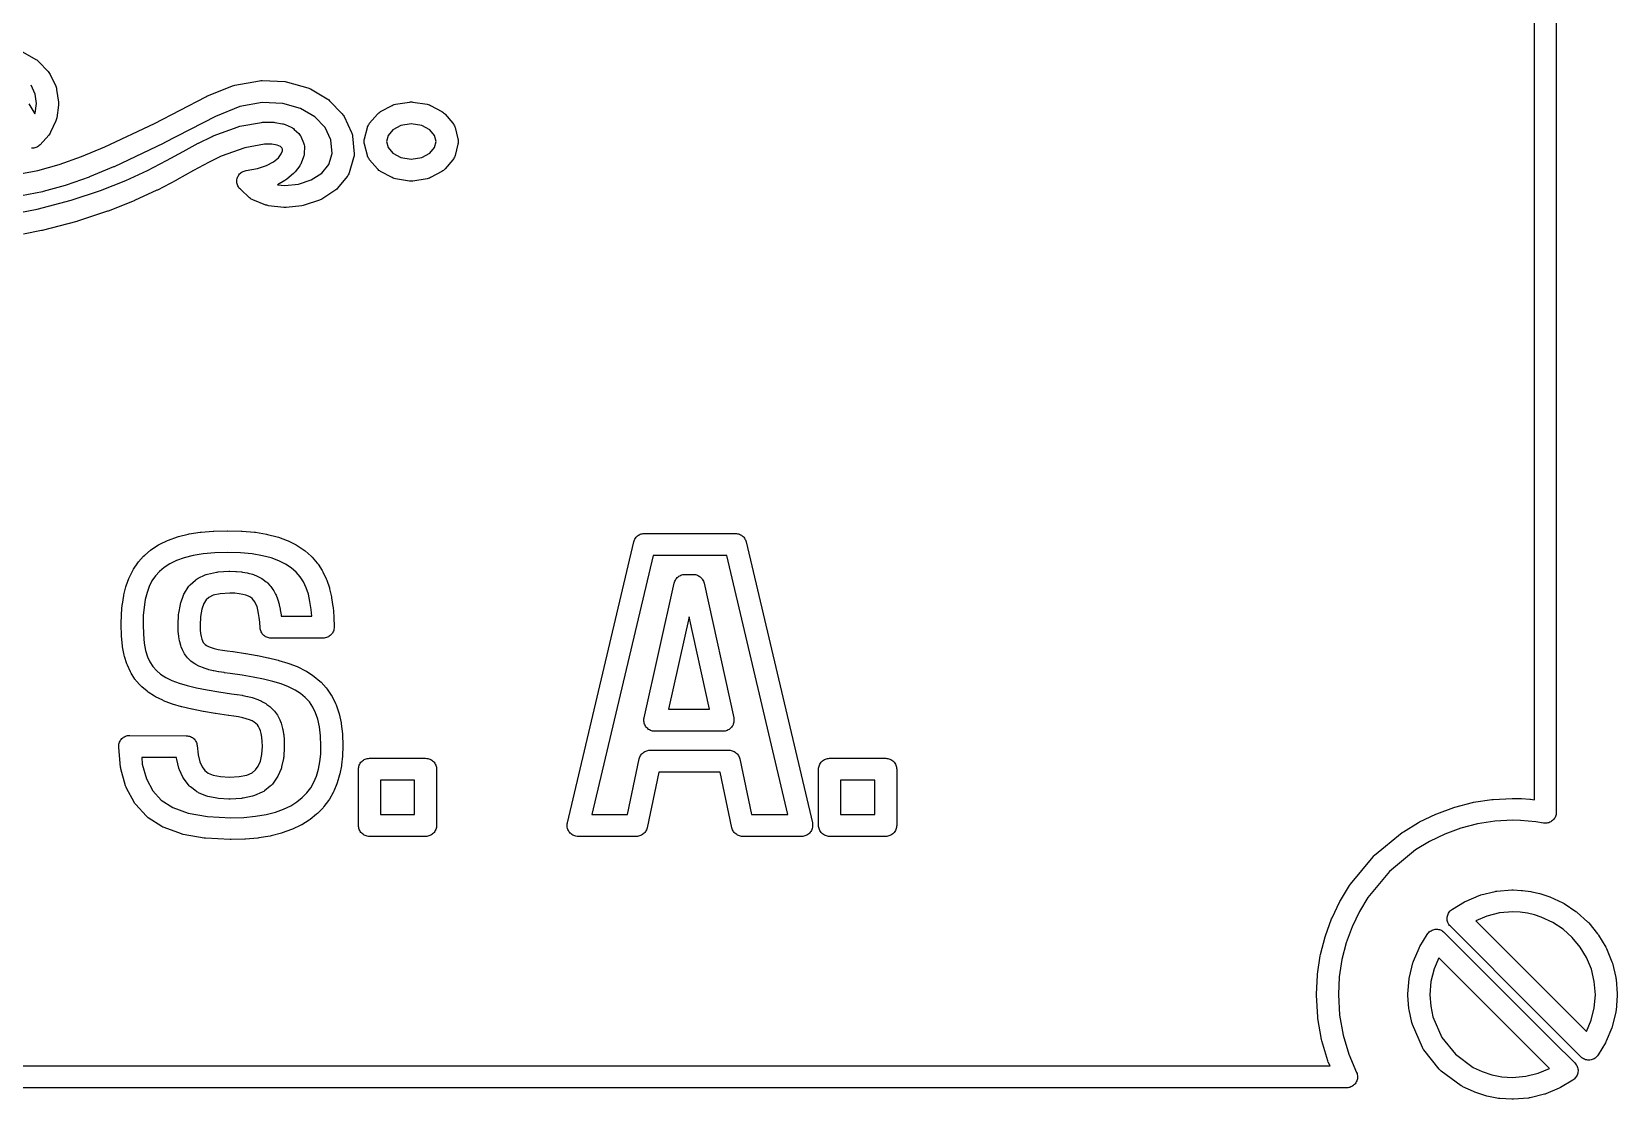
# Model space of a CAD drawing. Header units: millimetres. Extents: x 1.9 to 98.4, y 1.9 to 43.6.
# Drawn here: x 65.57 to 98.43, y 1.9 to 24.01 of the extents above; entities that cross this region are included whole.
import ezdxf

# ---------------------------------------------------------------- set-up
doc = ezdxf.new("R2010")
doc.units = ezdxf.units.MM

msp = doc.modelspace()

# ---------------------------------------------------------------- linework, layer by layer
for points in [[(97.168, 37.624), (97.168, 7.842), (97.167, 7.82), (97.164, 7.799), (97.159, 7.778), (97.151, 7.757), (97.142, 7.737), (97.131, 7.719), (97.119, 7.701), (97.104, 7.684), (97.088, 7.67), (97.071, 7.656), (97.053, 7.645), (97.033, 7.635), (97.013, 7.627), (96.992, 7.621), (96.97, 7.617), (96.949, 7.615), (96.927, 7.616), (96.905, 7.618), (96.744, 7.644), (96.586, 7.662), (96.426, 7.672), (96.266, 7.676), (95.894, 7.657), (95.535, 7.602), (95.189, 7.513), (94.857, 7.392), (94.542, 7.24), (94.249, 7.062), (93.71, 6.618), (93.266, 6.079), (93.087, 5.786), (92.935, 5.47), (92.814, 5.138), (92.725, 4.793), (92.67, 4.434), (92.652, 4.065), (92.677, 3.639), (92.749, 3.228), (92.866, 2.835), (93.031, 2.451), (93.039, 2.43), (93.045, 2.408), (93.048, 2.386), (93.05, 2.363), (93.049, 2.341), (93.046, 2.319), (93.041, 2.297), (93.033, 2.276), (93.024, 2.256), (93.012, 2.236), (92.999, 2.218), (92.984, 2.202), (92.968, 2.186), (92.95, 2.173), (92.93, 2.161), (92.91, 2.152), (92.889, 2.144), (92.867, 2.139), (92.845, 2.135), (92.823, 2.134), (7.507, 2.134)], [(7.851, 2.588), (92.479, 2.588), (92.444, 2.668), (92.435, 2.693), (92.31, 3.111), (92.304, 3.136), (92.227, 3.573), (92.224, 3.599), (92.198, 4.051), (92.198, 4.076), (92.217, 4.468), (92.22, 4.491), (92.278, 4.872), (92.283, 4.894), (92.377, 5.262), (92.384, 5.284), (92.513, 5.637), (92.522, 5.657), (92.683, 5.993), (92.694, 6.012), (92.886, 6.328), (92.905, 6.355), (93.374, 6.923), (93.388, 6.939), (93.404, 6.954), (93.972, 7.422), (93.999, 7.441), (94.316, 7.634), (94.335, 7.644), (94.67, 7.806), (94.691, 7.814), (95.044, 7.943), (95.065, 7.95), (95.433, 8.045), (95.455, 8.049), (95.836, 8.107), (95.859, 8.11), (96.252, 8.13), (96.268, 8.13), (96.441, 8.126), (96.451, 8.126), (96.621, 8.114), (96.632, 8.113), (96.714, 8.104), (96.714, 37.362)], [(65.378, 23.597), (65.659, 23.441), (65.679, 23.429), (65.698, 23.414), (65.715, 23.398), (65.912, 23.188), (65.927, 23.17), (65.941, 23.15), (65.952, 23.13), (66.068, 22.884), (66.077, 22.863), (66.084, 22.841), (66.088, 22.819), (66.126, 22.557), (66.128, 22.535), (66.128, 22.514), (66.126, 22.492), (66.089, 22.232), (66.085, 22.21), (66.079, 22.189), (66.071, 22.169), (65.961, 21.93), (65.951, 21.909), (65.938, 21.89), (65.924, 21.873), (65.744, 21.673), (65.729, 21.657), (65.712, 21.643), (65.694, 21.631), (65.675, 21.62), (65.655, 21.612), (65.634, 21.605), (65.612, 21.601), (65.591, 21.598), (65.569, 21.598)], [(65.29, 21.062), (65.698, 21.14), (66.138, 21.264), (66.603, 21.429), (67.089, 21.629), (68.115, 22.113), (69.181, 22.667), (69.2, 22.676), (69.735, 22.894), (69.758, 22.902), (69.782, 22.907), (70.295, 22.998), (70.32, 23.001), (70.345, 23.001), (70.821, 22.979), (70.847, 22.976), (70.873, 22.97), (71.294, 22.85), (71.312, 22.844), (71.329, 22.837), (71.346, 22.828), (71.694, 22.625), (71.712, 22.613), (71.729, 22.6), (71.744, 22.585), (72.004, 22.314), (72.02, 22.295), (72.034, 22.275), (72.045, 22.254), (72.199, 21.929), (72.207, 21.91), (72.213, 21.891), (72.218, 21.871), (72.22, 21.851), (72.252, 21.487), (72.253, 21.465), (72.251, 21.444), (72.248, 21.423), (72.243, 21.402), (72.149, 21.09), (72.141, 21.07), (72.132, 21.05), (72.121, 21.031), (72.108, 21.013), (71.91, 20.77), (71.894, 20.752), (71.876, 20.736), (71.856, 20.722), (71.585, 20.548), (71.569, 20.539), (71.552, 20.531), (71.534, 20.524), (71.22, 20.419), (71.196, 20.413), (71.172, 20.409), (70.843, 20.374), (70.819, 20.372), (70.794, 20.374), (70.482, 20.409), (70.462, 20.412), (70.443, 20.417), (70.424, 20.423), (70.157, 20.528), (70.138, 20.537), (70.12, 20.547), (70.103, 20.559), (70.087, 20.573), (69.896, 20.749), (69.881, 20.764), (69.867, 20.781), (69.855, 20.8), (69.845, 20.819), (69.836, 20.84), (69.836, 20.84), (69.83, 20.861), (69.826, 20.882), (69.824, 20.904), (69.824, 20.926), (69.826, 20.948), (69.83, 20.97), (69.837, 20.991), (69.845, 21.012), (69.855, 21.031), (69.867, 21.049), (69.881, 21.067), (69.897, 21.082), (69.914, 21.096), (69.932, 21.109), (69.951, 21.119), (69.972, 21.128), (69.993, 21.135), (70.014, 21.139), (70.254, 21.178), (70.438, 21.24), (70.581, 21.318), (70.683, 21.404), (70.744, 21.484), (70.768, 21.546), (70.768, 21.582), (70.758, 21.606), (70.728, 21.635), (70.66, 21.665), (70.546, 21.686), (70.397, 21.686), (69.986, 21.611), (69.498, 21.433), (69.232, 21.303), (68.928, 21.136), (68.58, 20.944), (68.575, 20.941), (68.175, 20.734), (68.166, 20.73), (67.704, 20.516), (67.692, 20.511), (67.156, 20.298), (67.143, 20.293), (66.522, 20.089), (66.508, 20.085), (65.791, 19.898), (65.777, 19.895), (65.402, 19.822)], [(65.509, 22.52), (65.638, 22.315), (65.644, 22.328), (65.672, 22.524), (65.644, 22.72), (65.557, 22.903)], [(65.323, 20.269), (65.683, 20.339), (66.387, 20.522), (66.995, 20.722), (67.519, 20.93), (67.97, 21.139), (68.363, 21.343), (68.709, 21.534), (68.71, 21.534), (69.019, 21.703), (69.028, 21.708), (69.308, 21.846), (69.331, 21.855), (69.849, 22.044), (69.867, 22.05), (69.886, 22.054), (70.336, 22.136), (70.356, 22.139), (70.377, 22.14), (70.567, 22.14), (70.587, 22.139), (70.607, 22.136), (70.768, 22.107), (70.786, 22.103), (70.804, 22.098), (70.821, 22.091), (70.95, 22.033), (70.973, 22.021), (70.994, 22.007), (71.013, 21.99), (71.105, 21.902), (71.121, 21.885), (71.136, 21.867), (71.148, 21.847), (71.158, 21.826), (71.205, 21.715), (71.213, 21.693), (71.219, 21.67), (71.222, 21.646), (71.223, 21.623), (71.221, 21.498), (71.22, 21.479), (71.217, 21.459), (71.212, 21.44), (71.206, 21.421), (71.156, 21.292), (71.148, 21.273), (71.137, 21.254), (71.126, 21.237), (71.03, 21.11), (71.014, 21.091), (70.995, 21.073), (70.856, 20.956), (70.838, 20.943), (70.819, 20.931), (70.663, 20.845), (70.82, 20.828), (71.099, 20.858), (71.364, 20.946), (71.581, 21.085), (71.727, 21.265), (71.796, 21.491), (71.772, 21.771), (71.651, 22.026), (71.438, 22.249), (71.142, 22.421), (70.774, 22.527), (70.349, 22.546), (69.884, 22.464), (69.381, 22.26), (68.32, 21.709), (68.313, 21.705), (67.278, 21.216), (67.267, 21.212), (66.771, 21.007), (66.761, 21.003), (66.283, 20.834), (66.268, 20.829), (65.812, 20.701), (65.793, 20.696), (65.361, 20.614)]]:
    msp.add_lwpolyline(points)
for points in [[(74.346, 21.451), (74.34, 21.432), (74.333, 21.413), (74.323, 21.394), (74.312, 21.377), (74.3, 21.361), (74.139, 21.172), (74.125, 21.156), (74.109, 21.142), (74.092, 21.129), (74.073, 21.118), (73.836, 20.991), (73.813, 20.981), (73.789, 20.972), (73.764, 20.967), (73.473, 20.92), (73.449, 20.918), (73.425, 20.918), (73.402, 20.92), (73.11, 20.967), (73.086, 20.972), (73.062, 20.981), (73.039, 20.991), (72.802, 21.118), (72.783, 21.129), (72.766, 21.142), (72.75, 21.156), (72.736, 21.172), (72.575, 21.361), (72.563, 21.377), (72.552, 21.394), (72.542, 21.413), (72.534, 21.432), (72.528, 21.451), (72.47, 21.683), (72.465, 21.705), (72.463, 21.727), (72.463, 21.75), (72.465, 21.772), (72.47, 21.794), (72.528, 22.026), (72.534, 22.045), (72.542, 22.065), (72.552, 22.083), (72.563, 22.1), (72.575, 22.117), (72.736, 22.305), (72.75, 22.321), (72.766, 22.335), (72.783, 22.348), (72.802, 22.359), (73.039, 22.486), (73.062, 22.497), (73.086, 22.505), (73.11, 22.51), (73.402, 22.557), (73.425, 22.559), (73.449, 22.559), (73.473, 22.557), (73.764, 22.51), (73.789, 22.505), (73.813, 22.497), (73.836, 22.486), (74.073, 22.359), (74.092, 22.348), (74.109, 22.335), (74.125, 22.321), (74.139, 22.305), (74.3, 22.117), (74.312, 22.1), (74.323, 22.083), (74.333, 22.065), (74.34, 22.045), (74.346, 22.026), (74.405, 21.794), (74.41, 21.772), (74.412, 21.75), (74.412, 21.727), (74.41, 21.705), (74.405, 21.683), (74.346, 21.451)], [(73.054, 21.979), (72.956, 21.863), (72.924, 21.739), (72.956, 21.614), (73.054, 21.498), (73.22, 21.409), (73.437, 21.374), (73.655, 21.409), (73.821, 21.498), (73.919, 21.614), (73.951, 21.739), (73.919, 21.863), (73.821, 21.979), (73.655, 22.068), (73.437, 22.103), (73.22, 22.068), (73.054, 21.979)], [(69.231, 8.656), (69.335, 8.612), (69.483, 8.582), (69.673, 8.571), (69.874, 8.583), (70.03, 8.615), (70.139, 8.662), (70.211, 8.719), (70.267, 8.795), (70.312, 8.899), (70.342, 9.037), (70.353, 9.212), (70.35, 9.31), (70.342, 9.399), (70.33, 9.473), (70.314, 9.533), (70.295, 9.58), (70.274, 9.618), (70.249, 9.651), (70.219, 9.681), (70.182, 9.709), (70.137, 9.735), (70.083, 9.759), (70.019, 9.781), (69.944, 9.801), (69.857, 9.819), (69.762, 9.835), (69.654, 9.848), (69.649, 9.849), (69.381, 9.888), (69.375, 9.889), (69.129, 9.931), (69.122, 9.932), (68.897, 9.977), (68.889, 9.979), (68.685, 10.027), (68.673, 10.03), (68.489, 10.085), (68.472, 10.091), (68.305, 10.155), (68.286, 10.163), (68.138, 10.236), (68.117, 10.248), (67.987, 10.331), (67.963, 10.349), (67.851, 10.443), (67.838, 10.454), (67.827, 10.466), (67.731, 10.575), (67.72, 10.588), (67.711, 10.602), (67.632, 10.724), (67.616, 10.753), (67.554, 10.889), (67.543, 10.917), (67.496, 11.072), (67.49, 11.096), (67.456, 11.273), (67.453, 11.292), (67.433, 11.492), (67.432, 11.508), (67.425, 11.729), (67.425, 11.743), (67.431, 11.941), (67.431, 11.955), (67.449, 12.142), (67.451, 12.157), (67.479, 12.333), (67.483, 12.35), (67.523, 12.514), (67.529, 12.536), (67.584, 12.688), (67.595, 12.714), (67.665, 12.854), (67.681, 12.88), (67.768, 13.008), (67.786, 13.031), (67.89, 13.147), (67.913, 13.169), (68.035, 13.273), (68.059, 13.291), (68.201, 13.382), (68.225, 13.395), (68.387, 13.473), (68.409, 13.482), (68.59, 13.547), (68.612, 13.553), (68.815, 13.604), (68.835, 13.608), (69.064, 13.644), (69.08, 13.646), (69.333, 13.668), (69.347, 13.669), (69.626, 13.676), (69.638, 13.676), (69.92, 13.669), (69.934, 13.668), (70.19, 13.645), (70.207, 13.643), (70.437, 13.605), (70.457, 13.601), (70.662, 13.549), (70.684, 13.542), (70.865, 13.475), (70.888, 13.465), (71.049, 13.384), (71.073, 13.37), (71.215, 13.276), (71.24, 13.257), (71.362, 13.15), (71.384, 13.127), (71.488, 13.007), (71.506, 12.983), (71.593, 12.85), (71.607, 12.824), (71.677, 12.678), (71.687, 12.652), (71.74, 12.494), (71.746, 12.472), (71.784, 12.303), (71.787, 12.287), (71.814, 12.106), (71.816, 12.091), (71.832, 11.9), (71.833, 11.887), (71.838, 11.684), (71.838, 11.662), (71.835, 11.639), (71.83, 11.617), (71.823, 11.596), (71.814, 11.575), (71.802, 11.555), (71.789, 11.537), (71.774, 11.52), (71.757, 11.504), (71.739, 11.491), (71.72, 11.479), (71.7, 11.469), (71.678, 11.461), (71.656, 11.456), (71.634, 11.452), (71.611, 11.451), (70.53, 11.451), (70.507, 11.452), (70.484, 11.456), (70.462, 11.462), (70.441, 11.47), (70.42, 11.48), (70.401, 11.492), (70.382, 11.506), (70.366, 11.522), (70.351, 11.539), (70.338, 11.558), (70.326, 11.578), (70.317, 11.599), (70.31, 11.621), (70.306, 11.643), (70.303, 11.666), (70.297, 11.778), (70.288, 11.875), (70.275, 11.963), (70.26, 12.04), (70.241, 12.103), (70.219, 12.157), (70.195, 12.202), (70.168, 12.24), (70.139, 12.27), (70.105, 12.296), (70.063, 12.32), (70.012, 12.34), (69.949, 12.357), (69.871, 12.371), (69.779, 12.38), (69.677, 12.382), (69.479, 12.37), (69.335, 12.338), (69.242, 12.294), (69.184, 12.243), (69.137, 12.166), (69.097, 12.051), (69.07, 11.899), (69.06, 11.709), (69.063, 11.622), (69.07, 11.545), (69.081, 11.481), (69.094, 11.431), (69.11, 11.392), (69.127, 11.363), (69.145, 11.339), (69.167, 11.319), (69.196, 11.299), (69.238, 11.277), (69.29, 11.256), (69.355, 11.236), (69.433, 11.217), (69.523, 11.2), (69.625, 11.185), (69.741, 11.172), (69.749, 11.171), (70.003, 11.132), (70.008, 11.131), (70.245, 11.089), (70.251, 11.088), (70.472, 11.042), (70.478, 11.041), (70.682, 10.993), (70.694, 10.989), (70.881, 10.934), (70.899, 10.928), (71.07, 10.862), (71.089, 10.853), (71.243, 10.776), (71.264, 10.764), (71.401, 10.676), (71.424, 10.659), (71.545, 10.558), (71.568, 10.536), (71.672, 10.421), (71.692, 10.396), (71.78, 10.266), (71.796, 10.24), (71.868, 10.096), (71.88, 10.069), (71.936, 9.906), (71.944, 9.88), (71.984, 9.697), (71.988, 9.675), (72.012, 9.47), (72.013, 9.451), (72.021, 9.225), (72.021, 9.208), (72.014, 9.021), (72.013, 9.004), (71.993, 8.825), (71.99, 8.807), (71.956, 8.636), (71.952, 8.617), (71.904, 8.455), (71.896, 8.432), (71.834, 8.279), (71.821, 8.254), (71.741, 8.113), (71.725, 8.089), (71.629, 7.96), (71.61, 7.938), (71.496, 7.82), (71.475, 7.801), (71.342, 7.695), (71.32, 7.679), (71.168, 7.585), (71.146, 7.573), (70.975, 7.492), (70.955, 7.484), (70.765, 7.415), (70.745, 7.409), (70.533, 7.354), (70.514, 7.35), (70.278, 7.311), (70.261, 7.309), (70.002, 7.285), (69.988, 7.285), (69.704, 7.277), (69.687, 7.277), (69.176, 7.303), (69.147, 7.306), (68.712, 7.384), (68.693, 7.388), (68.675, 7.394), (68.315, 7.524), (68.292, 7.534), (68.27, 7.547), (67.987, 7.728), (67.971, 7.74), (67.955, 7.753), (67.942, 7.766), (67.726, 8.003), (67.714, 8.017), (67.703, 8.033), (67.693, 8.049), (67.537, 8.343), (67.526, 8.365), (67.518, 8.389), (67.421, 8.74), (67.417, 8.759), (67.414, 8.779), (67.376, 9.187), (67.375, 9.21), (67.376, 9.232), (67.38, 9.254), (67.385, 9.276), (67.393, 9.297), (67.402, 9.317), (67.414, 9.336), (67.427, 9.353), (67.442, 9.37), (67.459, 9.385), (67.477, 9.398), (67.496, 9.409), (67.516, 9.419), (67.538, 9.426), (67.559, 9.431), (67.581, 9.434), (67.604, 9.435), (68.776, 9.427), (68.798, 9.426), (68.82, 9.422), (68.841, 9.417), (68.862, 9.41), (68.882, 9.4), (68.901, 9.389), (68.918, 9.376), (68.935, 9.361), (68.95, 9.345), (68.963, 9.327), (68.974, 9.309), (68.984, 9.289), (68.991, 9.268), (68.997, 9.247), (69, 9.225), (69.022, 9.032), (69.059, 8.888), (69.107, 8.781), (69.162, 8.709), (69.231, 8.656)], [(78.301, 7.461), (78.29, 7.442), (78.277, 7.425), (78.262, 7.409), (78.245, 7.394), (78.227, 7.381), (78.208, 7.37), (78.188, 7.36), (78.168, 7.353), (78.146, 7.348), (78.124, 7.344), (78.102, 7.343), (76.896, 7.343), (76.873, 7.344), (76.851, 7.348), (76.829, 7.353), (76.808, 7.361), (76.787, 7.371), (76.768, 7.383), (76.75, 7.397), (76.733, 7.412), (76.718, 7.429), (76.705, 7.448), (76.694, 7.468), (76.684, 7.488), (76.677, 7.51), (76.672, 7.532), (76.67, 7.555), (76.669, 7.577), (76.671, 7.6), (76.675, 7.622), (78.048, 13.443), (78.054, 13.464), (78.062, 13.484), (78.072, 13.504), (78.083, 13.522), (78.097, 13.539), (78.111, 13.555), (78.128, 13.569), (78.145, 13.582), (78.164, 13.593), (78.184, 13.602), (78.204, 13.609), (78.226, 13.614), (78.247, 13.617), (78.269, 13.618), (80.157, 13.618), (80.179, 13.617), (80.2, 13.614), (80.221, 13.609), (80.242, 13.602), (80.261, 13.593), (80.28, 13.582), (80.298, 13.569), (80.314, 13.555), (80.329, 13.539), (80.343, 13.522), (80.354, 13.504), (80.364, 13.484), (80.372, 13.464), (80.378, 13.443), (81.75, 7.622), (81.755, 7.6), (81.756, 7.577), (81.756, 7.555), (81.753, 7.532), (81.748, 7.51), (81.741, 7.488), (81.732, 7.468), (81.721, 7.448), (81.708, 7.429), (81.693, 7.412), (81.676, 7.397), (81.658, 7.383), (81.638, 7.371), (81.618, 7.361), (81.597, 7.353), (81.575, 7.348), (81.552, 7.344), (81.53, 7.343), (80.307, 7.343), (80.285, 7.344), (80.263, 7.348), (80.241, 7.353), (80.221, 7.36), (80.201, 7.37), (80.182, 7.381), (80.164, 7.394), (80.147, 7.409), (80.132, 7.425), (80.119, 7.442), (80.108, 7.461), (80.098, 7.481), (80.09, 7.502), (80.085, 7.523), (79.84, 8.674), (78.569, 8.674), (78.324, 7.523), (78.319, 7.502), (78.311, 7.481), (78.301, 7.461)], [(68.257, 8.094), (68.494, 7.942), (68.811, 7.827), (69.213, 7.755), (69.701, 7.731), (69.968, 7.738), (70.212, 7.76), (70.429, 7.796), (70.621, 7.845), (70.791, 7.907), (70.94, 7.978), (71.069, 8.057), (71.18, 8.146), (71.274, 8.243), (71.353, 8.349), (71.419, 8.465), (71.472, 8.593), (71.513, 8.734), (71.543, 8.886), (71.561, 9.046), (71.567, 9.217), (71.56, 9.426), (71.538, 9.61), (71.503, 9.77), (71.456, 9.906), (71.397, 10.023), (71.326, 10.128), (71.242, 10.22), (71.144, 10.302), (71.029, 10.376), (70.895, 10.443), (70.744, 10.501), (70.571, 10.552), (70.377, 10.599), (70.163, 10.642), (69.931, 10.684), (69.685, 10.721), (69.569, 10.735), (69.562, 10.736), (69.452, 10.752), (69.443, 10.754), (69.343, 10.773), (69.332, 10.775), (69.242, 10.796), (69.228, 10.8), (69.147, 10.825), (69.129, 10.832), (69.057, 10.861), (69.036, 10.87), (68.973, 10.904), (68.95, 10.917), (68.896, 10.955), (68.87, 10.975), (68.823, 11.019), (68.811, 11.031), (68.8, 11.044), (68.76, 11.095), (68.75, 11.108), (68.741, 11.123), (68.708, 11.18), (68.695, 11.208), (68.668, 11.273), (68.66, 11.298), (68.64, 11.372), (68.635, 11.393), (68.621, 11.476), (68.618, 11.494), (68.61, 11.587), (68.609, 11.602), (68.606, 11.705), (68.606, 11.723), (68.617, 11.937), (68.62, 11.965), (68.653, 12.149), (68.657, 12.167), (68.663, 12.185), (68.717, 12.34), (68.726, 12.362), (68.738, 12.383), (68.814, 12.507), (68.826, 12.526), (68.84, 12.542), (68.856, 12.558), (68.963, 12.654), (68.98, 12.668), (68.999, 12.68), (69.018, 12.691), (69.165, 12.76), (69.188, 12.769), (69.212, 12.776), (69.398, 12.817), (69.416, 12.82), (69.434, 12.822), (69.659, 12.836), (69.68, 12.836), (69.799, 12.833), (69.814, 12.832), (69.922, 12.822), (69.94, 12.82), (70.037, 12.803), (70.058, 12.798), (70.145, 12.774), (70.17, 12.766), (70.247, 12.735), (70.274, 12.722), (70.342, 12.683), (70.369, 12.665), (70.43, 12.619), (70.443, 12.608), (70.455, 12.596), (70.507, 12.542), (70.527, 12.517), (70.572, 12.455), (70.587, 12.432), (70.624, 12.363), (70.635, 12.339), (70.666, 12.263), (70.674, 12.241), (70.698, 12.157), (70.703, 12.139), (70.721, 12.048), (70.723, 12.035), (70.738, 11.935), (70.739, 11.924), (70.741, 11.905), (71.376, 11.905), (71.364, 12.045), (71.339, 12.211), (71.305, 12.362), (71.261, 12.496), (71.204, 12.615), (71.134, 12.723), (71.05, 12.82), (70.952, 12.907), (70.834, 12.984), (70.696, 13.053), (70.537, 13.112), (70.354, 13.159), (70.142, 13.194), (69.901, 13.215), (69.632, 13.222), (69.366, 13.216), (69.127, 13.195), (68.916, 13.161), (68.733, 13.116), (68.573, 13.059), (68.434, 12.992), (68.317, 12.917), (68.218, 12.833), (68.135, 12.74), (68.064, 12.636), (68.006, 12.522), (67.961, 12.395), (67.926, 12.251), (67.9, 12.092), (67.884, 11.921), (67.879, 11.736), (67.885, 11.53), (67.904, 11.348), (67.933, 11.193), (67.973, 11.064), (68.022, 10.957), (68.083, 10.862), (68.156, 10.779), (68.244, 10.706), (68.351, 10.638), (68.478, 10.574), (68.626, 10.517), (68.796, 10.467), (68.99, 10.421), (69.208, 10.377), (69.449, 10.336), (69.712, 10.298), (69.822, 10.284), (69.831, 10.283), (69.935, 10.266), (69.945, 10.264), (70.042, 10.244), (70.053, 10.241), (70.143, 10.218), (70.158, 10.213), (70.24, 10.185), (70.26, 10.177), (70.334, 10.144), (70.356, 10.133), (70.423, 10.094), (70.444, 10.079), (70.504, 10.034), (70.527, 10.014), (70.579, 9.963), (70.601, 9.938), (70.646, 9.88), (70.663, 9.853), (70.7, 9.787), (70.712, 9.76), (70.741, 9.687), (70.749, 9.662), (70.771, 9.579), (70.776, 9.558), (70.791, 9.465), (70.794, 9.448), (70.803, 9.344), (70.804, 9.33), (70.807, 9.215), (70.806, 9.194), (70.794, 8.991), (70.792, 8.974), (70.789, 8.957), (70.751, 8.782), (70.745, 8.761), (70.738, 8.741), (70.674, 8.592), (70.662, 8.569), (70.648, 8.547), (70.559, 8.426), (70.546, 8.41), (70.532, 8.395), (70.516, 8.381), (70.396, 8.287), (70.38, 8.275), (70.363, 8.265), (70.345, 8.257), (70.188, 8.189), (70.167, 8.181), (70.145, 8.175), (69.951, 8.135), (69.934, 8.132), (69.918, 8.131), (69.686, 8.117), (69.66, 8.117), (69.44, 8.13), (69.408, 8.134), (69.222, 8.172), (69.2, 8.178), (69.18, 8.185), (69.028, 8.249), (69.011, 8.257), (68.994, 8.267), (68.979, 8.278), (68.862, 8.367), (68.846, 8.38), (68.832, 8.394), (68.819, 8.41), (68.73, 8.527), (68.715, 8.548), (68.704, 8.571), (68.637, 8.719), (68.629, 8.737), (68.623, 8.757), (68.578, 8.935), (68.573, 8.966), (68.572, 8.975), (67.851, 8.98), (67.864, 8.841), (67.949, 8.534), (68.08, 8.288), (68.257, 8.094)], [(78.163, 8.948), (78.169, 8.969), (78.176, 8.99), (78.186, 9.01), (78.198, 9.029), (78.211, 9.046), (78.226, 9.062), (78.242, 9.077), (78.26, 9.09), (78.279, 9.101), (78.299, 9.111), (78.32, 9.118), (78.341, 9.123), (78.363, 9.127), (78.385, 9.128), (80.024, 9.128), (80.046, 9.127), (80.068, 9.123), (80.089, 9.118), (80.11, 9.111), (80.13, 9.101), (80.149, 9.09), (80.167, 9.077), (80.183, 9.062), (80.198, 9.046), (80.211, 9.029), (80.223, 9.01), (80.233, 8.99), (80.24, 8.969), (80.246, 8.948), (80.491, 7.797), (81.243, 7.797), (79.977, 13.164), (78.448, 13.164), (77.183, 7.797), (77.918, 7.797), (78.163, 8.948)], [(78.357, 9.561), (78.339, 9.575), (78.323, 9.59), (78.308, 9.607), (78.295, 9.625), (78.283, 9.645), (78.274, 9.665), (78.267, 9.687), (78.262, 9.709), (78.259, 9.731), (78.258, 9.754), (78.26, 9.776), (78.263, 9.798), (78.887, 12.592), (78.893, 12.613), (78.901, 12.634), (78.911, 12.654), (78.922, 12.672), (78.936, 12.689), (78.95, 12.705), (78.967, 12.72), (78.985, 12.733), (79.003, 12.744), (79.023, 12.753), (79.044, 12.76), (79.065, 12.766), (79.087, 12.769), (79.109, 12.77), (79.284, 12.77), (79.306, 12.769), (79.327, 12.766), (79.349, 12.76), (79.369, 12.753), (79.389, 12.744), (79.408, 12.733), (79.426, 12.72), (79.442, 12.705), (79.457, 12.689), (79.47, 12.672), (79.482, 12.653), (79.492, 12.633), (79.5, 12.613), (79.505, 12.592), (80.121, 9.798), (80.125, 9.775), (80.126, 9.753), (80.125, 9.731), (80.122, 9.708), (80.117, 9.686), (80.11, 9.665), (80.101, 9.644), (80.089, 9.625), (80.076, 9.607), (80.061, 9.59), (80.045, 9.575), (80.027, 9.561), (80.007, 9.549), (79.987, 9.54), (79.966, 9.532), (79.944, 9.526), (79.922, 9.523), (79.899, 9.522), (78.485, 9.522), (78.462, 9.523), (78.44, 9.526), (78.418, 9.532), (78.397, 9.54), (78.377, 9.549), (78.357, 9.561)], [(78.768, 9.976), (79.617, 9.976), (79.195, 11.889), (78.768, 9.976)], [(72.371, 8.841), (72.382, 8.86), (72.395, 8.878), (72.41, 8.895), (72.427, 8.91), (72.445, 8.923), (72.464, 8.934), (72.484, 8.944), (72.505, 8.952), (72.527, 8.957), (72.549, 8.96), (72.571, 8.961), (73.735, 8.961), (73.758, 8.96), (73.78, 8.957), (73.801, 8.952), (73.822, 8.944), (73.842, 8.934), (73.862, 8.923), (73.879, 8.91), (73.896, 8.895), (73.911, 8.878), (73.924, 8.86), (73.936, 8.841), (73.945, 8.821), (73.953, 8.8), (73.958, 8.779), (73.961, 8.757), (73.962, 8.734), (73.962, 7.57), (73.961, 7.548), (73.958, 7.526), (73.953, 7.504), (73.945, 7.483), (73.936, 7.463), (73.924, 7.444), (73.911, 7.426), (73.896, 7.41), (73.879, 7.395), (73.862, 7.382), (73.842, 7.37), (73.822, 7.361), (73.801, 7.353), (73.78, 7.348), (73.758, 7.344), (73.735, 7.343), (72.571, 7.343), (72.549, 7.344), (72.527, 7.348), (72.505, 7.353), (72.484, 7.361), (72.464, 7.37), (72.445, 7.382), (72.427, 7.395), (72.41, 7.41), (72.395, 7.426), (72.382, 7.444), (72.371, 7.463), (72.361, 7.483), (72.354, 7.504), (72.348, 7.526), (72.345, 7.548), (72.344, 7.57), (72.344, 8.734), (72.345, 8.757), (72.348, 8.779), (72.354, 8.8), (72.361, 8.821), (72.371, 8.841)], [(81.906, 8.841), (81.918, 8.86), (81.931, 8.878), (81.946, 8.895), (81.963, 8.91), (81.98, 8.923), (82, 8.934), (82.02, 8.944), (82.041, 8.952), (82.062, 8.957), (82.084, 8.96), (82.107, 8.961), (83.271, 8.961), (83.293, 8.96), (83.315, 8.957), (83.337, 8.952), (83.358, 8.944), (83.378, 8.934), (83.397, 8.923), (83.415, 8.91), (83.432, 8.895), (83.447, 8.878), (83.46, 8.86), (83.471, 8.841), (83.481, 8.821), (83.488, 8.8), (83.494, 8.779), (83.497, 8.757), (83.498, 8.734), (83.498, 7.57), (83.497, 7.548), (83.494, 7.526), (83.488, 7.504), (83.481, 7.483), (83.471, 7.463), (83.46, 7.444), (83.447, 7.426), (83.432, 7.41), (83.415, 7.395), (83.397, 7.382), (83.378, 7.37), (83.358, 7.361), (83.337, 7.353), (83.315, 7.348), (83.293, 7.344), (83.271, 7.343), (82.107, 7.343), (82.084, 7.344), (82.062, 7.348), (82.041, 7.353), (82.02, 7.361), (82, 7.37), (81.98, 7.382), (81.963, 7.395), (81.946, 7.41), (81.931, 7.426), (81.918, 7.444), (81.906, 7.463), (81.897, 7.483), (81.889, 7.504), (81.884, 7.526), (81.881, 7.548), (81.88, 7.57), (81.88, 8.734), (81.881, 8.757), (81.884, 8.779), (81.889, 8.8), (81.897, 8.821), (81.906, 8.841)], [(73.508, 8.507), (72.798, 8.507), (72.798, 7.797), (73.508, 7.797), (73.508, 8.507)], [(83.044, 8.507), (82.334, 8.507), (82.334, 7.797), (83.044, 7.797), (83.044, 8.507)], [(95.606, 6.13), (95.9, 6.202), (95.917, 6.205), (95.935, 6.208), (96.245, 6.233), (96.273, 6.233), (96.45, 6.225), (96.47, 6.223), (96.643, 6.2), (96.663, 6.196), (96.83, 6.158), (96.85, 6.152), (97.011, 6.099), (97.036, 6.09), (97.303, 5.966), (97.318, 5.959), (97.333, 5.95), (97.575, 5.789), (97.589, 5.78), (97.602, 5.769), (97.818, 5.575), (97.83, 5.563), (97.841, 5.551), (98.025, 5.327), (98.036, 5.314), (98.045, 5.299), (98.195, 5.05), (98.203, 5.035), (98.21, 5.019), (98.322, 4.747), (98.328, 4.73), (98.333, 4.714), (98.402, 4.423), (98.406, 4.405), (98.408, 4.388), (98.432, 4.082), (98.433, 4.064), (98.432, 4.046), (98.407, 3.737), (98.405, 3.719), (98.401, 3.701), (98.329, 3.407), (98.324, 3.39), (98.318, 3.374), (98.203, 3.099), (98.196, 3.084), (98.188, 3.069), (98.034, 2.817), (98.021, 2.798), (98.006, 2.781), (97.99, 2.765), (97.972, 2.751), (97.953, 2.738), (97.933, 2.728), (97.912, 2.72), (97.89, 2.714), (97.867, 2.71), (97.844, 2.708), (97.822, 2.709), (97.799, 2.712), (97.777, 2.717), (97.755, 2.725), (97.735, 2.734), (97.715, 2.746), (97.697, 2.759), (97.68, 2.775), (96.78, 3.674), (94.973, 5.48), (94.958, 5.497), (94.944, 5.516), (94.933, 5.535), (94.923, 5.556), (94.916, 5.578), (94.91, 5.6), (94.907, 5.622), (94.907, 5.645), (94.908, 5.668), (94.912, 5.69), (94.918, 5.712), (94.926, 5.733), (94.937, 5.754), (94.949, 5.773), (94.963, 5.791), (94.979, 5.807), (94.996, 5.822), (95.015, 5.835), (95.267, 5.988), (95.282, 5.997), (95.298, 6.004), (95.572, 6.119), (95.589, 6.125), (95.606, 6.13)], [(97.957, 4.334), (97.895, 4.591), (97.797, 4.831), (97.665, 5.051), (97.501, 5.249), (97.311, 5.42), (97.097, 5.562), (96.858, 5.672), (96.719, 5.718), (96.571, 5.751), (96.419, 5.772), (96.267, 5.779), (95.99, 5.757), (95.731, 5.693), (95.499, 5.596), (97.101, 3.995), (97.796, 3.301), (97.893, 3.533), (97.956, 3.791), (97.978, 4.064), (97.957, 4.334)], [(94.412, 2.936), (94.402, 2.953), (94.393, 2.971), (94.187, 3.445), (94.179, 3.466), (94.173, 3.489), (94.118, 3.747), (94.114, 3.778), (94.095, 4.049), (94.095, 4.066), (94.095, 4.082), (94.12, 4.392), (94.122, 4.41), (94.126, 4.428), (94.198, 4.722), (94.203, 4.739), (94.209, 4.755), (94.324, 5.03), (94.331, 5.045), (94.34, 5.06), (94.493, 5.312), (94.506, 5.33), (94.521, 5.348), (94.537, 5.364), (94.555, 5.378), (94.574, 5.39), (94.595, 5.401), (94.616, 5.409), (94.638, 5.415), (94.66, 5.419), (94.683, 5.42), (94.706, 5.419), (94.728, 5.416), (94.751, 5.411), (94.772, 5.404), (94.793, 5.394), (94.812, 5.383), (94.831, 5.369), (94.848, 5.354), (97.098, 3.104), (97.553, 2.649), (97.568, 2.632), (97.582, 2.614), (97.593, 2.594), (97.603, 2.574), (97.61, 2.552), (97.616, 2.53), (97.619, 2.508), (97.619, 2.485), (97.618, 2.462), (97.614, 2.44), (97.608, 2.418), (97.6, 2.396), (97.589, 2.376), (97.577, 2.357), (97.563, 2.339), (97.547, 2.323), (97.53, 2.308), (97.511, 2.295), (97.259, 2.142), (97.244, 2.133), (97.229, 2.126), (96.954, 2.011), (96.938, 2.005), (96.921, 2), (96.627, 1.928), (96.609, 1.924), (96.591, 1.922), (96.281, 1.897), (96.249, 1.897), (96, 1.913), (95.972, 1.916), (95.732, 1.963), (95.705, 1.97), (95.477, 2.044), (95.45, 2.055), (95.235, 2.156), (95.216, 2.166), (95.198, 2.178), (94.786, 2.481), (94.77, 2.493), (94.756, 2.507), (94.743, 2.522), (94.424, 2.92), (94.412, 2.936)], [(94.797, 3.18), (95.079, 2.829), (95.449, 2.557), (95.631, 2.471), (95.832, 2.406), (96.043, 2.365), (96.261, 2.351), (96.537, 2.373), (96.795, 2.437), (97.027, 2.533), (96.777, 2.784), (94.732, 4.828), (94.635, 4.596), (94.571, 4.338), (94.549, 4.063), (94.566, 3.826), (94.612, 3.605), (94.797, 3.18)]]:
    msp.add_lwpolyline(points, close=True)

doc.saveas('drawing.dxf')
